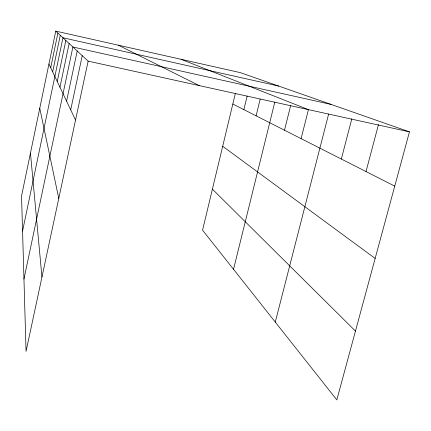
<?xml version="1.0" encoding="UTF-8"?>
<svg xmlns="http://www.w3.org/2000/svg" width="431" height="431" viewBox="0 0 431 431"><rect width="100%" height="100%" fill="white"/><g stroke="black" fill="none" stroke-linecap="round" stroke-linejoin="round"><path stroke-width="0.65" d="M55.761 31.113L21.55 196.03L26.054 351.378L88.139 61.143L55.761 31.113L240.353 72.64L409.45 131.859L336.821 399.887L202.565 230.17L235.331 93.565M50.702 67.715L57.899 33.095M52.663 71.848L60.281 35.304M22.568 231.064L62.942 37.772L278.765 86.092M57.253 81.513L65.851 40.471M59.957 87.213L69.138 43.52M23.958 279.051L72.887 46.995L331.105 104.421M66.584 101.172L77.208 50.998M70.7 109.846L82.229 55.658M243.871 109.63L247.157 96.054M256.1 115.831L260.184 99.119M233.527 269.316L274.795 102.163M284.498 130.221L290.623 105.692M301.097 138.642L308.521 109.291M275.274 322.086L328.632 114.07M341.325 159.034L351.82 118.762M366.011 171.549L378.488 124.537M88.139 61.143L409.45 131.859M181.058 59.3L308.402 109.619M118.315 45.185L199.278 85.602M232.821 104.027L394.748 186.117M222.692 146.26L375.153 258.433M212.402 189.144L355.462 331.094M48.94 64.003L75.538 120.05M39.765 108.224L58.772 198.443M30.456 153.107L41.952 277.068"/></g></svg>
